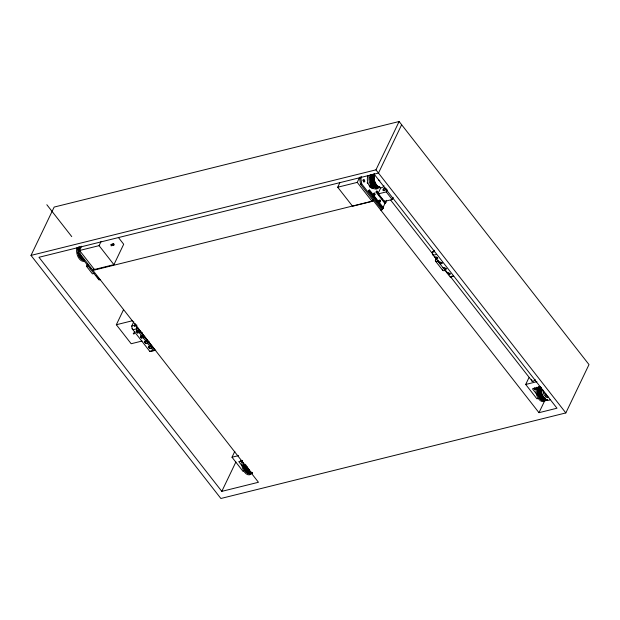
<?xml version="1.0" encoding="UTF-8"?>
<svg xmlns="http://www.w3.org/2000/svg" width="620" height="620" viewBox="0 0 620 620"><rect width="100%" height="100%" fill="white"/><g stroke="black" fill="none" stroke-linecap="round" stroke-linejoin="round"><path stroke-width="0.93" d="M538.067 387.244L537.439 392.607L539.586 398.087L540.617 399.241L544.383 398.335L545.902 399.35L542.43 400.381L547.142 399.66M540.632 399.264L544.391 398.342L541.686 393.863L541.198 388.345L537.447 389.313L537.377 389.941M537.339 390.6L537.323 391.189M249.496 473.796C246.163 474.06 240.808 465.519 245.187 464.977M537.579 393.413C546.801 389.492 537.106 395.893 537.447 392.646M541.648 393.739L537.881 394.591L537.672 393.816M540.593 387.252L537.765 387.996L537.99 387.407M541.074 390.259L537.323 391.119L541.066 390.158M78.306 249.573L78.407 247.365M377.069 187.55C372.023 189.302 368.637 179.126 370.884 174.77M376.689 188.038L376.735 187.535M374.372 187.387L373.938 186.589L377.503 185.706L377.812 186.473M372.876 186.07L372.589 185.248L376.022 184.434M378.564 186.876L376.619 185.458L376.317 184.458M83.677 259.927C79.561 259.796 77.174 252.968 77.996 248.907M78.135 253.224L77.965 252.278M363.444 180.9L363.963 179.831L364.715 181.66L363.762 181.66L362.793 180.118L363.963 179.831M374.713 193.231L373.542 193.525L373.767 195.044L374.945 194.75L374.185 192.921L373.674 193.99L374.511 195.067L374.945 194.75M379.115 200.958L379.2 200.198L380.153 200.198L380.463 200.958L379.952 202.035L378.983 200.493L380.153 200.198M243.311 465.442L243.35 462.574M541.152 391.375L537.4 392.274L537.339 391.483M136.687 330.708L136.633 331.15A7.595 3.573 -38 0 0 137.012 332.529M140.647 335.776L140.585 336.218A7.595 3.573 -38 0 0 141.282 337.916L143.204 337.76L144.065 337.071L142.445 335.389M144.933 341.263L144.879 341.705A7.595 3.573 -38 0 0 145.576 343.403L147.49 343.248L148.35 342.558L146.731 340.876A5.766 2.72 -38 0 1 145.925 340.698M148.893 346.332L148.831 346.774A7.595 3.573 -38 0 0 149.529 348.463L151.451 348.316L152.303 347.626L150.691 345.945A5.766 2.72 -38 0 1 150.257 345.89M541.206 388.306L541.314 387.826M373.565 186.783L373.426 186.039L373 186.217M377.076 185.907L376.782 185.109L373.085 186.194M79.903 257.478L79.476 256.75L81.236 256.316M372.233 185.233L371.76 184.473M375.743 184.357L375.813 183.791M373.783 178.94L373.705 178.002M371.357 185.566L370.675 186.147L369.574 185.388L370.279 184.76L371.147 185.326M541.245 388.074L541.299 387.887A8.874 5.386 76.1 0 0 543.895 397.831A8.874 5.386 76.1 0 0 550.413 399.536M378.51 187.194L379.765 187.17M374.17 174.476L373.938 179.932L376.387 185.202M537.997 387.407L539.873 386.934M79.329 256.525L78.926 255.688M378.076 186.294L374.441 187.434M133.796 321.757L131.734 326.058L132.145 328.763L133.416 329.638L136.299 328.925L136.85 325.113M376.046 187.535L375.953 188.007M374.48 187.426C375.061 186.728 376.759 189.092 378.526 186.829M374.154 174.584L370.899 175.615L371.024 174.491M31 255.409L54.165 207.072L399.125 121.512L589 364.591L565.835 412.928L220.875 498.488L31 255.409L375.96 169.849L399.125 121.512M100.223 279.705L99.053 279.992L78.841 254.123L77.981 248.465L78.779 246.799M401.644 124.736L378.479 173.073L38.975 257.285L221.813 491.358L258.455 482.275L80.011 253.828L79.151 248.171L79.949 246.504M118.35 237.413L123.69 244.249L113.917 264.655L94.395 269.491L79.554 250.496L81.592 246.241M94.17 273.443L92.427 273.877L86.49 266.274L87.521 264.128M79.554 250.496L99.076 245.652L101.114 241.405M93.798 268.692L92.969 270.413L373.496 200.833M142.073 341.031L131.177 343.736L116.335 324.733L123.535 309.698M136.547 325.74L134.672 326.205L135.346 323.679M134.672 326.205L135.447 324.586M133.796 333.436L133.943 334.103L133.222 333.545L133.796 333.436L134.625 331.7M133.912 333.498L134.749 331.762M372.891 199.679L372.078 201.376L352.548 206.22L337.706 187.225L339.745 182.97M337.706 187.225L357.236 182.381L359.678 177.281M374.147 174.15L556.993 408.224L538.982 412.688L360.546 184.225L359.685 178.568L360.483 176.901M380.765 210.103L381.935 209.808L361.724 183.931L360.856 178.281L361.654 176.615M243.218 471.588L232.004 457.227L234.825 451.337M221.813 491.358L235.879 462.009M369.977 185.907L370.768 184.249M382.439 208.762L368.582 191.03L368.985 190.185L369.574 190.038L383.423 207.77L381.935 209.808M368.582 191.03L369.574 190.038M383.423 207.77L382.842 207.917L384.958 203.499L376.053 192.099L376.456 191.262L377.038 191.115L378.688 193.223L378.386 193.858L384.322 201.453L392.173 199.508L393.196 197.362M376.053 192.099L377.038 191.115M380.75 187.845L378.107 193.37L378.688 193.223M378.386 193.858L386.237 191.913L387.26 189.767M384.322 201.453L384.625 200.826M386.493 200.291L385.361 202.655L385.942 202.515L385.067 201.384M384.958 203.499L385.942 202.515M453.654 276.419L450.151 276.884L432.388 254.146L432.543 251.712A3.518 1.659 -38 0 0 434.426 250.271M451.252 276.884L451.67 276.195M538.78 398.35L536.904 398.815L525.698 384.454L528.922 377.727M531.526 380.045L531.728 379.626M538.982 412.688L544.771 400.605M78.841 255.487L78.507 254.595M371.163 183.241L370.83 182.35M370.218 177.529C378.541 177.111 371.093 174.166 370.287 177.483M537.447 389.36L541.19 388.391M81.608 258.835L83.173 258.711M545.825 399.613L545.298 400.063M370.768 182.133L370.512 181.203M78.027 248.713L78.422 248.728M370.357 176.468L374.154 175.654M80.22 257.517L81.817 257.238M136.013 331.158L137.927 331.003L138.787 330.313L140.105 332.002L139.244 332.692L137.33 332.847M141.67 338.14L140.352 336.451L142.74 335.381M144.251 341.713L146.173 341.558L147.033 340.868M149.916 348.696L148.599 347.006L150.986 345.937M249.55 473.789L252.348 473.099L249.511 473.781L251.061 473.362M543.942 400.574L547.421 399.722L542.888 400.512L546.685 399.598M149.815 351.385L155.674 350.222L149.815 351.385L132.145 328.763M374.154 179.947L370.466 180.916L370.295 180.033M442.021 262.43A5.766 2.72 -38 0 1 440.216 263.515L440.185 264.066L442.455 263.182M445.718 268.328A5.766 2.72 -38 0 1 444.501 269.01L444.47 269.56L446.741 268.669M449.671 273.397A5.766 2.72 -38 0 1 448.462 274.071L448.43 274.621L450.693 273.738M378.06 187.573L377.402 187.891M371.256 183.442C371.76 184.512 375.402 184.62 375.209 182.66M374.899 182.582L371.341 183.481M113.669 244.148C113.359 247.543 115.653 240.994 110.887 244.838M248.806 473.711L251.604 473.021M249.085 473.765L251.898 473.068M542.872 400.52L542.399 400.373L546.158 399.458M546.918 399.637L543.159 400.559L543.632 400.59M545.065 400.202L544.577 400.427M434.938 256.765L434.907 257.315L436.441 256.936L437.759 258.625L436.224 259.005L436.255 258.455A5.766 2.72 -38 0 0 437.472 257.773M447.144 272.382L447.113 272.932L448.64 272.552L449.965 274.242M82.871 260.051L83.157 259.579L83.553 260.245M371.806 184.504L375.596 183.512M370.869 182.396L374.79 181.66M537.346 391.577L541.089 390.585L537.354 391.67M537.462 392.739L541.198 391.747L537.486 392.832M537.695 393.901L541.423 392.917L537.718 393.995M538.284 395.738C547.119 392.778 538.059 397.017 538.09 395.196M538.734 396.699C547.251 393.778 539.175 398.195 538.501 396.211M543.066 396.769L539.253 397.583L543.043 396.73M540.485 387.601L537.672 388.306L541.407 387.384M538.439 396.103L542.19 395.173L538.416 396.048M542.678 396.141L538.958 397.118L542.725 396.211M539.578 398.055L543.298 397.11L539.524 397.993M543.678 397.583L539.966 398.559L543.748 397.683M543.942 397.893L540.206 398.831L543.98 397.924M540.88 399.482L544.647 398.567L540.694 399.319M370.884 174.832L374.395 173.964M370.551 175.669L374.154 174.98M77.981 248.465L79.151 248.171M359.685 178.568L360.856 178.281M370.218 177.808C378.634 174.119 370.729 181.497 370.202 177.739M363.312 180.435L364.49 180.149M370.194 178.87L373.775 178.103M363.63 181.195L364.8 180.908M373.79 178.886L370.279 179.754L370.264 178.978M370.373 180.125L374.154 179.389M363.545 181.954L364.715 181.66M110.972 244.861L113.755 244.172M370.597 181.273L374.154 180.397M111.073 245.83L113.863 245.133M78.841 254.123L80.011 253.828M360.546 184.225L361.724 183.931M370.76 182.063L374.279 181.195M371.155 183.171L374.674 182.303M78.965 255.735L80.724 255.293M79.314 256.463L81.073 256.029M79.887 257.416L81.639 256.974M372.209 185.171L375.728 184.295M82.274 257.819L80.546 258.315L80.321 257.486M82.475 258.044L80.887 258.246L81.305 259.09M372.845 186.008L376.363 185.14M81.212 258.966L82.964 258.532M373.535 186.721L377.053 185.853M81.763 258.858L81.933 259.54L83.692 259.098M374.263 187.286L377.774 186.418M82.592 259.462L82.685 259.943L84.444 259.509M375.232 187.79L378.75 186.915M379.502 187.108L375.767 187.945L375.673 187.55M376.72 188L380.06 187.194L376.51 188.015L376.332 187.558M373.852 194.285L375.022 193.99M86.49 266.274L88.234 265.841M380.463 200.958L379.293 201.252L379.215 202.012L380.385 201.717M116.335 324.733L132.68 320.679M131.734 326.058L134.548 325.361M432.125 252.394L433.992 251.929L433.868 251.092M436.162 254.518L433.279 255.231L432.388 254.146M452.933 275.993L450.151 276.884M232.004 457.227L238.56 455.607M525.698 384.454L536.936 381.672M538.144 387.082L540.02 386.617M242.513 460.668L238.77 461.598L242.676 466.604M243.257 464.729L245.133 464.271M537.393 392.243L541.144 391.313M243.373 465.891L246.179 465.202M243.505 466.635L246.31 465.914M246.411 466.372L243.59 467.007M537.865 394.568L541.616 393.638M243.799 467.79L247.535 466.837M538.013 395.01L541.756 394.08L537.997 394.956M243.931 468.193L247.659 467.224M244.195 468.898L247.93 467.953M244.358 469.286L248.108 468.371L248.302 468.751M244.675 469.945L248.411 468.999M250.185 471.409L248.628 469.387L244.853 470.27M245.233 470.89L249.008 470.007M245.474 471.239C249.449 469.1 252.115 471.386 245.884 471.758M249.876 471.115L246.094 472.006M246.535 472.432L250.666 471.828M246.861 472.719L250.627 471.805M247.303 473.045L251.03 472.114M251.348 472.3L247.535 473.2M248.016 473.44L251.782 472.533M248.333 473.579L252.077 472.649M545.251 400.086L547.127 399.621M545.817 399.319C532.898 401.714 553.567 397.513 540.958 399.543M137.322 327.236L154.473 349.192M138.787 330.313L138.485 330.321A5.766 2.72 -38 0 1 138.058 330.266M140.105 332.002L139.802 332.01A5.766 2.72 -38 0 1 138.183 330.762M144.065 337.071L143.763 337.079A5.766 2.72 -38 0 1 142.135 335.823M148.35 342.558L148.048 342.565A5.766 2.72 -38 0 1 146.429 341.318M152.303 347.626L152.008 347.634A5.766 2.72 -38 0 1 150.381 346.379M370.388 176.429L370.806 176.375L370.558 175.731M245.202 470.828L244.947 470.417M438.526 261.989L438.867 262.376L440.401 261.997L441.719 263.686M442.812 267.476L443.153 267.871L444.687 267.491L446.005 269.181M245.543 471.316L245.846 471.712M375.96 169.849L565.835 412.928M547.212 396.257L539.958 386.965L532.464 388.825L537.486 395.258M386.237 191.913L392.173 199.508M437.728 259.951L440.688 263.733M390.778 200.237L433.613 255.076M445.509 270.304L449.082 274.877M450.864 277.163L532.371 381.502M435.55 261.167L442.61 270.204M376.456 191.262L377.557 192.665M376.635 191.952L385.539 203.352M374.759 197.571L375.914 199.051M377.069 200.531L378.797 202.748M369.171 190.883L383.021 208.615M357.236 182.381L372.078 201.376M99.076 245.652L113.917 264.655M46.833 204.724L71.749 236.615M87.428 264.314L88.582 265.786M89.737 267.267L90.892 268.747M96.085 275.396L98.975 279.085M136.811 327.484L154.574 350.222M136.299 328.925L137.927 331.003M139.244 332.692L141.887 336.071M143.204 337.76L146.173 341.558M147.49 343.248L150.133 346.627M151.451 348.316L153.07 350.393M136.392 331.382L137.71 333.072M144.638 341.938L145.956 343.627M248.651 469.441L248.922 469.851M78.182 253.448L78.438 254.378M244.505 469.619L244.652 469.898M378.433 186.341L378.51 186.752M379.13 187.015A8.874 5.386 76.1 0 1 371.783 186.783A8.874 5.386 76.1 0 1 369.342 175.22M373.411 187.418A6.68 4.053 76.1 0 1 369.357 186.519M367.513 183.559A6.68 4.053 76.1 0 1 367.211 182.66M367.404 176.63A6.68 4.053 76.1 0 1 367.761 176.018M384.051 185.799A8.874 5.386 76.1 0 1 376.704 185.558A8.874 5.386 76.1 0 1 374.263 173.995M379.835 180.668A1.527 0.93 76.1 0 1 378.564 179.412M546.019 394.018A6.836 4.146 76.1 0 1 545.678 397.002M546.274 399.567A8.874 5.386 76.1 0 1 538.741 399.102A8.874 5.386 76.1 0 1 536.664 387.26M548.568 397.079A6.076 3.689 76.1 0 1 547.755 397.668M548.685 397.436A6.076 3.689 76.1 0 1 542.973 390.127M383.517 190.658A2.426 1.147 -38 0 1 385.741 188.147M373.542 188.674A7.897 4.79 76.1 0 1 368.296 183.876A7.897 4.79 76.1 0 1 368.071 175.437M386.647 188.868A2.488 1.17 -38 0 1 383.175 190.534A2.488 1.17 -38 0 1 384.757 187.62M536.184 388.213A2.372 1.442 76.1 0 1 534.456 389.469M536.68 388.794A2.372 1.442 76.1 0 1 534.177 388.035M535.223 387.996A0.969 0.589 76.1 0 1 534.37 387.996M535.308 379.68A2.457 1.155 -38 0 1 533.836 380.858L532.626 381.626L532.836 381.184L532.386 381.215A2.457 1.155 -38 0 1 531.797 380.548M445.408 270.382A4.65 2.185 -38 0 1 442.393 269.351M438.588 261.252A4.65 2.185 -38 0 1 436.178 258.354M84.545 261.214A8.874 5.386 76.1 0 1 78.352 257.409A8.874 5.386 76.1 0 1 76.934 247.729M251.983 472.975A8.874 5.386 76.1 0 1 251.573 472.719M251.363 472.572A8.874 5.386 76.1 0 1 248.519 468.929M251.797 473.362A8.874 5.386 76.1 0 1 244.567 472.184A8.874 5.386 76.1 0 1 242.404 460.97M242.59 462.071A2.372 1.442 76.1 0 1 240.483 460.807M142.329 332.769A4.65 2.185 -38 0 1 141.732 332.8M149.18 341.829A4.65 2.185 -38 0 1 148.792 341.837M136.129 324.795A3.518 1.659 -38 0 1 135.974 324.508M537.517 388.918L541.275 387.965L537.517 388.918M541.113 389.042L537.362 389.996L541.113 389.058M541.089 389.453L537.339 390.437L541.089 389.453M545.406 399.102L541.616 400.009L545.406 399.102"/></g></svg>
